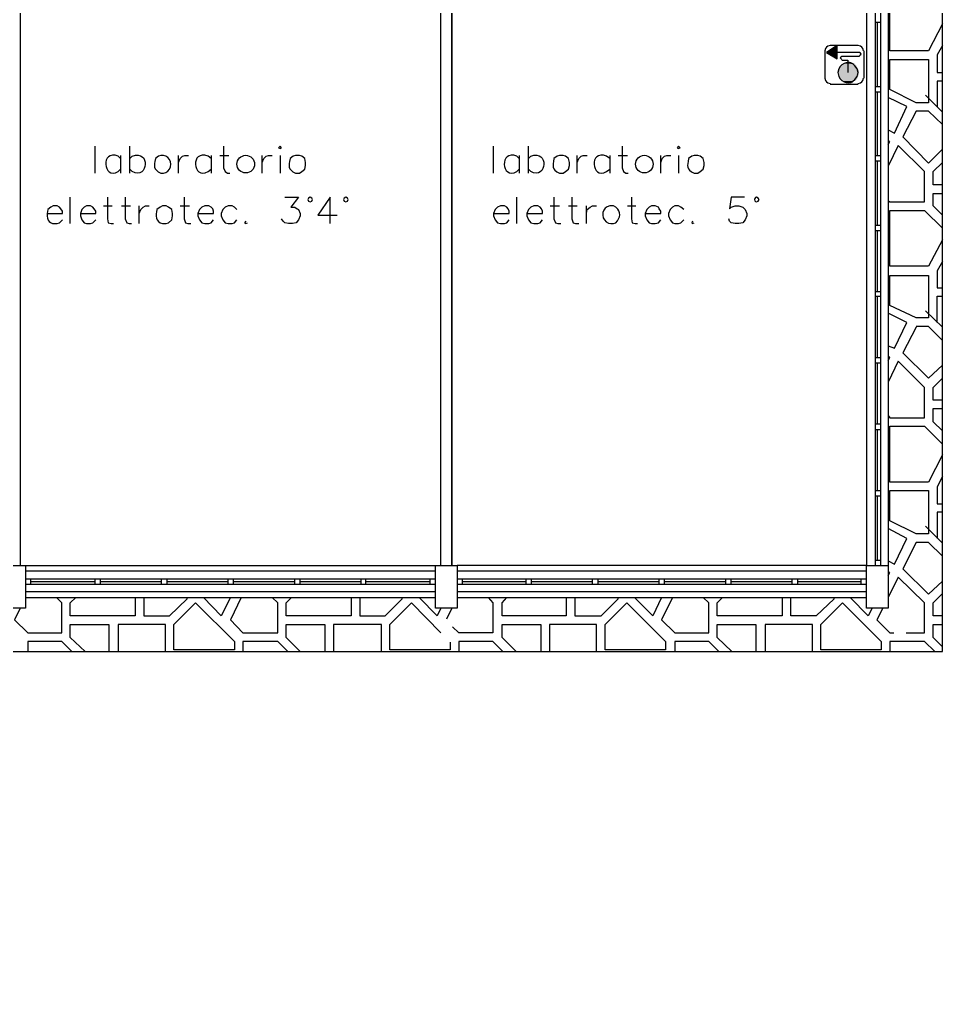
# Model space of a CAD drawing. Header units: millimetres. Extents: x 2592 to 5194, y 1172 to 2359.
# Drawn here: x 2599.987 to 2600.981, y 1175.291 to 1176.346 of the extents above; entities that cross this region are included whole.
import ezdxf

# ---------------------------------------------------------------- set-up
doc = ezdxf.new("R2010")
doc.units = ezdxf.units.MM
doc.layers.add('PDF _Geometria', color=7, linetype='Continuous')
doc.layers.add('PDF _Riempimenti solidi', color=3, linetype='Continuous')

msp = doc.modelspace()

# ---------------------------------------------------------------- linework, layer by layer
at = {"layer": 'PDF _Geometria', "color": 8, "lineweight": 25, "true_color": 0x808080}
for points in [[(2599.2278, 1174.6732), (2599.2861, 1174.6732), (2599.2861, 1175.2015), (2598.7811, 1175.2015), (2598.7811, 1175.6657), (2600.9811, 1175.6657), (2600.9811, 1176.8149), (2600.3194, 1176.8149)], [(2600.9811, 1176.3415), (2600.9661, 1176.3124), (2600.9244, 1176.3124), (2600.9244, 1176.3732), (2600.9619, 1176.3732), (2600.9811, 1176.354)], [(2600.9811, 1176.3182), (2600.9753, 1176.3082), (2600.9753, 1176.289), (2600.9811, 1176.289)], [(2600.9811, 1176.2799), (2600.9753, 1176.2799), (2600.9753, 1176.2524)], [(2600.9228, 1176.2274), (2600.9294, 1176.224), (2600.9428, 1176.2524), (2600.9228, 1176.2624)], [(2600.9811, 1176.2465), (2600.9628, 1176.2649)], [(2600.9811, 1176.2332), (2600.9661, 1176.2474), (2600.9528, 1176.2474), (2600.9386, 1176.2199), (2600.9661, 1176.1915), (2600.9811, 1176.2065)], [(2600.9228, 1176.2115), (2600.9244, 1176.2149), (2600.9228, 1176.2157)], [(2600.9228, 1176.1515), (2600.9244, 1176.1499), (2600.9619, 1176.1499), (2600.9619, 1176.1824), (2600.9336, 1176.2107), (2600.9228, 1176.1882)], [(2600.9811, 1176.1682), (2600.9711, 1176.1682), (2600.9711, 1176.1824), (2600.9811, 1176.1924)], [(2600.9811, 1176.1357), (2600.9711, 1176.1457), (2600.9711, 1176.159), (2600.9811, 1176.159)], [(2600.9811, 1176.109), (2600.9661, 1176.0807), (2600.9244, 1176.0807), (2600.9244, 1176.1407), (2600.9619, 1176.1407), (2600.9811, 1176.1215)], [(2600.9811, 1176.0857), (2600.9753, 1176.0757), (2600.9753, 1176.0574), (2600.9811, 1176.0574)], [(2600.9753, 1176.0199), (2600.9753, 1176.0482), (2600.9811, 1176.0482)], [(2600.9228, 1175.9949), (2600.9294, 1175.9924), (2600.9428, 1176.0199), (2600.9228, 1176.0299)], [(2600.9811, 1176.0149), (2600.9628, 1176.0324)], [(2600.9528, 1176.0149), (2600.9386, 1175.9874), (2600.9661, 1175.9599), (2600.9811, 1175.974)], [(2600.9811, 1176.0007), (2600.9661, 1176.0157), (2600.9528, 1176.0157)], [(2600.9228, 1175.979), (2600.9244, 1175.9824), (2600.9228, 1175.984)], [(2600.9228, 1175.9199), (2600.9244, 1175.9174), (2600.9619, 1175.9174), (2600.9619, 1175.9499), (2600.9336, 1175.9782), (2600.9228, 1175.9557)], [(2600.9811, 1175.9365), (2600.9711, 1175.9365), (2600.9711, 1175.9499), (2600.9811, 1175.9599)], [(2600.9811, 1175.9032), (2600.9711, 1175.9132), (2600.9711, 1175.9274), (2600.9811, 1175.9274)], [(2600.9811, 1175.8774), (2600.9661, 1175.8482), (2600.9244, 1175.8482), (2600.9244, 1175.9082), (2600.9619, 1175.9082), (2600.9811, 1175.889)], [(2600.9811, 1175.854), (2600.9753, 1175.8432), (2600.9753, 1175.8249), (2600.9811, 1175.8249)], [(2600.9811, 1175.8157), (2600.9753, 1175.8157), (2600.9753, 1175.7874)], [(2600.9228, 1175.7632), (2600.9294, 1175.7599), (2600.9428, 1175.7874), (2600.9228, 1175.7982)], [(2600.9811, 1175.7824), (2600.9628, 1175.8007)], [(2600.9811, 1175.7682), (2600.9661, 1175.7832), (2600.9528, 1175.7832), (2600.9386, 1175.7549), (2600.9661, 1175.7274), (2600.9811, 1175.7415)], [(2600.9228, 1175.7474), (2600.9244, 1175.7507), (2600.9228, 1175.7515)], [(2600.9419, 1175.6857), (2600.9619, 1175.6857), (2600.9619, 1175.7182), (2600.9336, 1175.7457), (2600.9228, 1175.724)], [(2599.9878, 1175.7124), (2599.9819, 1175.6999), (2599.9961, 1175.6857), (2600.0328, 1175.6857), (2600.0328, 1175.7182), (2600.0269, 1175.724)], [(2600.1119, 1175.724), (2600.1119, 1175.704), (2600.0419, 1175.704), (2600.0419, 1175.7182), (2600.0478, 1175.724)], [(2600.1211, 1175.724), (2600.1211, 1175.704), (2600.1486, 1175.704), (2600.1678, 1175.7224), (2600.1678, 1175.724)], [(2600.2144, 1175.724), (2600.2044, 1175.704), (2600.1853, 1175.724)], [(2600.2261, 1175.724), (2600.2144, 1175.6999), (2600.2278, 1175.6857), (2600.2653, 1175.6857), (2600.2653, 1175.7182), (2600.2594, 1175.724)], [(2600.3444, 1175.724), (2600.3444, 1175.704), (2600.2744, 1175.704), (2600.2744, 1175.7182), (2600.2803, 1175.724)], [(2600.3536, 1175.724), (2600.3536, 1175.704), (2600.3811, 1175.704), (2600.3994, 1175.7224), (2600.3994, 1175.724)], [(2600.4411, 1175.7124), (2600.4369, 1175.704), (2600.4178, 1175.724)], [(2600.4919, 1175.724), (2600.4969, 1175.7182), (2600.4969, 1175.6857), (2600.4603, 1175.6857), (2600.4536, 1175.6924)], [(2600.5761, 1175.724), (2600.5761, 1175.704), (2600.5069, 1175.704), (2600.5069, 1175.7182), (2600.5119, 1175.724)], [(2600.5853, 1175.724), (2600.5853, 1175.704), (2600.6136, 1175.704), (2600.6319, 1175.7224)], [(2600.6786, 1175.724), (2600.6694, 1175.704), (2600.6494, 1175.724)], [(2600.6903, 1175.724), (2600.6786, 1175.6999), (2600.6928, 1175.6857), (2600.7294, 1175.6857), (2600.7294, 1175.7182), (2600.7236, 1175.724)], [(2600.8086, 1175.724), (2600.8086, 1175.704), (2600.7386, 1175.704), (2600.7386, 1175.7182), (2600.7444, 1175.724)], [(2600.8644, 1175.7224), (2600.8453, 1175.704), (2600.8178, 1175.704), (2600.8178, 1175.724)], [(2600.9053, 1175.7124), (2600.9011, 1175.704), (2600.8819, 1175.724)], [(2600.9811, 1175.704), (2600.9711, 1175.704), (2600.9711, 1175.7182), (2600.9811, 1175.7282)], [(2600.4511, 1175.6757), (2600.4511, 1175.6674), (2600.3861, 1175.6674), (2600.3861, 1175.6949), (2600.4094, 1175.7182), (2600.4411, 1175.6857)], [(2600.4528, 1175.7124), (2600.4469, 1175.7007)], [(2600.9169, 1175.7124), (2600.9103, 1175.6999), (2600.9244, 1175.6857), (2600.9286, 1175.6857)], [(2600.0578, 1175.6657), (2600.0419, 1175.6807), (2600.0419, 1175.6949), (2600.0836, 1175.6949), (2600.0836, 1175.6657)], [(2600.1444, 1175.6657), (2600.1444, 1175.6949), (2600.0936, 1175.6949), (2600.0936, 1175.6657)], [(2600.2894, 1175.6657), (2600.2744, 1175.6807), (2600.2744, 1175.6949), (2600.3161, 1175.6949), (2600.3161, 1175.6657)], [(2600.3769, 1175.6657), (2600.3769, 1175.6949), (2600.3253, 1175.6949), (2600.3253, 1175.6657)], [(2600.5219, 1175.6657), (2600.5069, 1175.6807), (2600.5069, 1175.6949), (2600.5486, 1175.6949), (2600.5486, 1175.6657)], [(2600.6086, 1175.6657), (2600.6086, 1175.6949), (2600.5578, 1175.6949), (2600.5578, 1175.6657)], [(2600.7544, 1175.6657), (2600.7386, 1175.6807), (2600.7386, 1175.6949), (2600.7803, 1175.6949), (2600.7803, 1175.6657)], [(2600.8411, 1175.6657), (2600.8411, 1175.6949), (2600.7903, 1175.6949), (2600.7903, 1175.6657)], [(2600.9811, 1175.6707), (2600.9711, 1175.6807), (2600.9711, 1175.6949), (2600.9811, 1175.6949)], [(2600.0436, 1175.6657), (2600.0328, 1175.6765), (2599.9961, 1175.6765), (2599.9961, 1175.6657)], [(2600.2761, 1175.6657), (2600.2653, 1175.6765), (2600.2278, 1175.6765), (2600.2278, 1175.6657)], [(2600.5078, 1175.6657), (2600.4969, 1175.6765), (2600.4603, 1175.6765), (2600.4603, 1175.6657)], [(2600.7403, 1175.6657), (2600.7294, 1175.6765), (2600.6928, 1175.6765), (2600.6928, 1175.6657)], [(2600.9728, 1175.6657), (2600.9619, 1175.6765), (2600.9244, 1175.6765), (2600.9244, 1175.6657)]]:
    msp.add_lwpolyline(points, dxfattribs=at)
at = {"layer": 'PDF _Geometria', "lineweight": 25}
for points in [[(2600.9228, 1176.7224), (2600.8994, 1176.7224), (2600.8994, 1176.7682), (2600.9228, 1176.7682), (2600.9228, 1176.7224), (2600.9228, 1175.7582)], [(2600.5511, 1176.7224), (2600.8994, 1176.7224), (2600.8994, 1175.7582), (2600.4586, 1175.7582)], [(2599.9769, 1175.7582), (2599.9769, 1176.5074), (2599.9369, 1176.529), (2599.9403, 1176.534), (2599.9453, 1176.5315), (2599.9769, 1176.589), (2600.2844, 1176.589), (2600.3478, 1176.5157), (2600.3594, 1176.5157), (2600.3594, 1176.5099), (2600.3453, 1176.5099), (2600.2869, 1176.5774), (2599.9878, 1176.5774), (2599.9878, 1175.7582)], [(2600.4411, 1175.7582), (2600.4411, 1176.5099), (2600.4294, 1176.5099), (2600.4294, 1176.5157), (2600.4411, 1176.5157), (2600.4411, 1176.589), (2600.4528, 1176.589), (2600.4528, 1176.5157), (2600.4644, 1176.5157), (2600.4644, 1176.5099), (2600.4528, 1176.5099), (2600.4528, 1175.7582), (2600.4528, 1176.5099)], [(2600.0686, 1176.1807), (2600.0686, 1176.2099)], [(2600.1061, 1176.1807), (2600.1061, 1176.2099)], [(2600.2069, 1176.2099), (2600.2069, 1176.1865), (2600.2086, 1176.1824), (2600.2111, 1176.1807), (2600.2136, 1176.1807)], [(2600.4978, 1176.1807), (2600.4978, 1176.2099)], [(2600.5353, 1176.1807), (2600.5353, 1176.2099)], [(2600.6361, 1176.2099), (2600.6361, 1176.1865), (2600.6378, 1176.1824), (2600.6403, 1176.1807), (2600.6428, 1176.1807)], [(2600.0961, 1176.1965), (2600.0936, 1176.199)], [(2600.0961, 1176.1999), (2600.0961, 1176.1807)], [(2600.1061, 1176.1965), (2600.1086, 1176.199)], [(2600.1586, 1176.1807), (2600.1586, 1176.1999)], [(2600.1586, 1176.1924), (2600.1603, 1176.1965), (2600.1628, 1176.199), (2600.1653, 1176.1999), (2600.1694, 1176.1999)], [(2600.1936, 1176.1965), (2600.1903, 1176.199)], [(2600.1936, 1176.1999), (2600.1936, 1176.1807)], [(2600.2028, 1176.1999), (2600.2128, 1176.1999)], [(2600.2486, 1176.1807), (2600.2486, 1176.1999)], [(2600.2486, 1176.1924), (2600.2503, 1176.1965), (2600.2528, 1176.199), (2600.2553, 1176.1999), (2600.2594, 1176.1999)], [(2600.2678, 1176.1999), (2600.2678, 1176.1807)], [(2600.2844, 1176.1807), (2600.2886, 1176.1807), (2600.2911, 1176.1824), (2600.2944, 1176.1849), (2600.2953, 1176.189), (2600.2953, 1176.1924), (2600.2944, 1176.1965), (2600.2911, 1176.199), (2600.2886, 1176.1999), (2600.2844, 1176.1999), (2600.2819, 1176.199), (2600.2786, 1176.1965)], [(2600.5253, 1176.1965), (2600.5228, 1176.199)], [(2600.5253, 1176.1999), (2600.5253, 1176.1807)], [(2600.5353, 1176.1965), (2600.5378, 1176.199)], [(2600.5686, 1176.1807), (2600.5728, 1176.1807), (2600.5753, 1176.1824), (2600.5786, 1176.1849), (2600.5794, 1176.189), (2600.5794, 1176.1924), (2600.5786, 1176.1965), (2600.5753, 1176.199), (2600.5728, 1176.1999), (2600.5686, 1176.1999), (2600.5661, 1176.199), (2600.5628, 1176.1965)], [(2600.5878, 1176.1807), (2600.5878, 1176.1999)], [(2600.5878, 1176.1924), (2600.5894, 1176.1965), (2600.5919, 1176.199), (2600.5944, 1176.1999), (2600.5986, 1176.1999)], [(2600.6228, 1176.1965), (2600.6194, 1176.199)], [(2600.6228, 1176.1999), (2600.6228, 1176.1807)], [(2600.6319, 1176.1999), (2600.6419, 1176.1999)], [(2600.6778, 1176.1807), (2600.6778, 1176.1999)], [(2600.6778, 1176.1924), (2600.6794, 1176.1965), (2600.6819, 1176.199), (2600.6844, 1176.1999), (2600.6886, 1176.1999)], [(2600.6969, 1176.1999), (2600.6969, 1176.1807)], [(2600.7136, 1176.1807), (2600.7178, 1176.1807), (2600.7203, 1176.1824), (2600.7236, 1176.1849), (2600.7244, 1176.189), (2600.7244, 1176.1924), (2600.7236, 1176.1965), (2600.7203, 1176.199), (2600.7178, 1176.1999), (2600.7136, 1176.1999), (2600.7111, 1176.199), (2600.7078, 1176.1965)], [(2600.0936, 1176.1824), (2600.0961, 1176.1849)], [(2600.1086, 1176.1824), (2600.1061, 1176.1849)], [(2600.1903, 1176.1824), (2600.1936, 1176.1849)], [(2600.5228, 1176.1824), (2600.5253, 1176.1849)], [(2600.5378, 1176.1824), (2600.5353, 1176.1849)], [(2600.6194, 1176.1824), (2600.6228, 1176.1849)], [(2600.0419, 1176.1265), (2600.0419, 1176.1549)], [(2600.0528, 1176.1374), (2600.0694, 1176.1374), (2600.0694, 1176.1399), (2600.0678, 1176.1424), (2600.0661, 1176.144), (2600.0636, 1176.1457), (2600.0594, 1176.1457), (2600.0569, 1176.144), (2600.0544, 1176.1415), (2600.0528, 1176.1374), (2600.0528, 1176.1349), (2600.0544, 1176.1307), (2600.0569, 1176.1274), (2600.0594, 1176.1265), (2600.0636, 1176.1265), (2600.0661, 1176.1274), (2600.0694, 1176.1307)], [(2600.0778, 1176.1457), (2600.0869, 1176.1457)], [(2600.0819, 1176.1549), (2600.0819, 1176.1315), (2600.0828, 1176.1274), (2600.0861, 1176.1265), (2600.0886, 1176.1265)], [(2600.0969, 1176.1457), (2600.1069, 1176.1457)], [(2600.1011, 1176.1549), (2600.1011, 1176.1315), (2600.1028, 1176.1274), (2600.1053, 1176.1265), (2600.1078, 1176.1265)], [(2600.1161, 1176.1265), (2600.1161, 1176.1457)], [(2600.1161, 1176.1374), (2600.1178, 1176.1415), (2600.1203, 1176.144), (2600.1228, 1176.1457), (2600.1269, 1176.1457)], [(2600.1411, 1176.1265), (2600.1453, 1176.1265), (2600.1478, 1176.1274), (2600.1511, 1176.1307), (2600.1519, 1176.1349), (2600.1519, 1176.1374), (2600.1511, 1176.1415), (2600.1478, 1176.144), (2600.1453, 1176.1457), (2600.1411, 1176.1457), (2600.1386, 1176.144), (2600.1353, 1176.1415)], [(2600.1603, 1176.1457), (2600.1703, 1176.1457)], [(2600.1644, 1176.1549), (2600.1644, 1176.1315), (2600.1661, 1176.1274), (2600.1686, 1176.1265), (2600.1719, 1176.1265)], [(2600.1794, 1176.1374), (2600.1961, 1176.1374), (2600.1961, 1176.1399), (2600.1953, 1176.1424), (2600.1936, 1176.144), (2600.1911, 1176.1457), (2600.1869, 1176.1457), (2600.1836, 1176.144), (2600.1811, 1176.1415), (2600.1794, 1176.1374), (2600.1794, 1176.1349), (2600.1811, 1176.1307), (2600.1836, 1176.1274), (2600.1869, 1176.1265), (2600.1911, 1176.1265), (2600.1936, 1176.1274), (2600.1961, 1176.1307)], [(2600.2211, 1176.1415), (2600.2186, 1176.144), (2600.2161, 1176.1457), (2600.2119, 1176.1457), (2600.2086, 1176.144), (2600.2061, 1176.1415), (2600.2044, 1176.1374), (2600.2044, 1176.1349), (2600.2061, 1176.1307), (2600.2086, 1176.1274), (2600.2119, 1176.1265), (2600.2161, 1176.1265), (2600.2186, 1176.1274), (2600.2211, 1176.1307)], [(2600.2728, 1176.1549), (2600.2878, 1176.1549), (2600.2794, 1176.144), (2600.2836, 1176.144), (2600.2861, 1176.1424), (2600.2878, 1176.1415), (2600.2894, 1176.1374), (2600.2894, 1176.1349), (2600.2878, 1176.1307), (2600.2853, 1176.1274), (2600.2811, 1176.1265), (2600.2769, 1176.1265), (2600.2728, 1176.1274), (2600.2711, 1176.129), (2600.2694, 1176.1315)], [(2600.3219, 1176.1265), (2600.3219, 1176.1549), (2600.3086, 1176.1357), (2600.3294, 1176.1357)], [(2600.4978, 1176.1374), (2600.5144, 1176.1374), (2600.5144, 1176.1399), (2600.5136, 1176.1424), (2600.5119, 1176.144), (2600.5094, 1176.1457), (2600.5053, 1176.1457), (2600.5019, 1176.144), (2600.4994, 1176.1415), (2600.4978, 1176.1374), (2600.4978, 1176.1349), (2600.4994, 1176.1307), (2600.5019, 1176.1274), (2600.5053, 1176.1265), (2600.5094, 1176.1265), (2600.5119, 1176.1274), (2600.5144, 1176.1307)], [(2600.5228, 1176.1265), (2600.5228, 1176.1549)], [(2600.5336, 1176.1374), (2600.5503, 1176.1374), (2600.5503, 1176.1399), (2600.5494, 1176.1424), (2600.5478, 1176.144), (2600.5453, 1176.1457), (2600.5411, 1176.1457), (2600.5378, 1176.144), (2600.5353, 1176.1415), (2600.5336, 1176.1374), (2600.5336, 1176.1349), (2600.5353, 1176.1307), (2600.5378, 1176.1274), (2600.5411, 1176.1265), (2600.5453, 1176.1265), (2600.5478, 1176.1274), (2600.5503, 1176.1307)], [(2600.5586, 1176.1457), (2600.5686, 1176.1457)], [(2600.5628, 1176.1549), (2600.5628, 1176.1315), (2600.5644, 1176.1274), (2600.5669, 1176.1265), (2600.5703, 1176.1265)], [(2600.5786, 1176.1457), (2600.5878, 1176.1457)], [(2600.5819, 1176.1549), (2600.5819, 1176.1315), (2600.5836, 1176.1274), (2600.5861, 1176.1265), (2600.5894, 1176.1265)], [(2600.5978, 1176.1265), (2600.5978, 1176.1457)], [(2600.5978, 1176.1374), (2600.5986, 1176.1415), (2600.6019, 1176.144), (2600.6044, 1176.1457), (2600.6086, 1176.1457)], [(2600.6419, 1176.1457), (2600.6511, 1176.1457)], [(2600.6461, 1176.1549), (2600.6461, 1176.1315), (2600.6469, 1176.1274), (2600.6503, 1176.1265), (2600.6528, 1176.1265)], [(2600.6611, 1176.1374), (2600.6778, 1176.1374), (2600.6778, 1176.1399), (2600.6761, 1176.1424), (2600.6753, 1176.144), (2600.6719, 1176.1457), (2600.6678, 1176.1457), (2600.6653, 1176.144), (2600.6628, 1176.1415), (2600.6611, 1176.1374), (2600.6611, 1176.1349), (2600.6628, 1176.1307), (2600.6653, 1176.1274), (2600.6678, 1176.1265), (2600.6719, 1176.1265), (2600.6753, 1176.1274), (2600.6778, 1176.1307)], [(2600.7028, 1176.1415), (2600.6994, 1176.144), (2600.6969, 1176.1457), (2600.6928, 1176.1457), (2600.6903, 1176.144), (2600.6878, 1176.1415), (2600.6861, 1176.1374), (2600.6861, 1176.1349), (2600.6878, 1176.1307), (2600.6903, 1176.1274), (2600.6928, 1176.1265), (2600.6969, 1176.1265), (2600.6994, 1176.1274), (2600.7028, 1176.1307)], [(2600.7678, 1176.1549), (2600.7536, 1176.1549), (2600.7519, 1176.1424), (2600.7536, 1176.144), (2600.7578, 1176.1457), (2600.7619, 1176.1457), (2600.7661, 1176.144), (2600.7686, 1176.1415), (2600.7703, 1176.1374), (2600.7703, 1176.1349), (2600.7686, 1176.1307), (2600.7661, 1176.1274), (2600.7619, 1176.1265), (2600.7578, 1176.1265), (2600.7536, 1176.1274), (2600.7519, 1176.129), (2600.7511, 1176.1315)], [(2600.7828, 1176.1507), (2600.7836, 1176.1524), (2600.7828, 1176.154)], [(2600.0278, 1176.1265), (2600.0303, 1176.1274), (2600.0336, 1176.1307)], [(2600.2311, 1176.129), (2600.2294, 1176.1274), (2600.2311, 1176.1265), (2600.2328, 1176.1274)], [(2600.7119, 1176.129), (2600.7111, 1176.1274), (2600.7119, 1176.1265), (2600.7136, 1176.1274)], [(2599.9936, 1175.7582), (2600.4353, 1175.7582)], [(2600.4353, 1175.7524), (2599.9936, 1175.7524)], [(2600.8994, 1175.7524), (2600.4586, 1175.7524)], [(2600.4353, 1175.7299), (2599.9936, 1175.7299)], [(2599.9936, 1175.724), (2600.4353, 1175.724)], [(2600.8994, 1175.7299), (2600.4586, 1175.7299)], [(2600.4586, 1175.724), (2600.8994, 1175.724)], [(2600.6319, 1175.7224), (2600.6319, 1175.724)], [(2600.8644, 1175.7224), (2600.8644, 1175.724)]]:
    msp.add_lwpolyline(points, dxfattribs=at)
at = {"layer": 'PDF _Geometria', "color": 4, "lineweight": 25}
for points in [[(2600.9086, 1176.7224), (2600.9086, 1175.7582)], [(2600.9144, 1176.7224), (2600.9144, 1175.7582)], [(2600.9086, 1176.3432), (2600.9144, 1176.3432)], [(2600.9111, 1176.274), (2600.9111, 1176.3432)], [(2600.9086, 1176.274), (2600.9144, 1176.274)], [(2600.9086, 1176.2682), (2600.9144, 1176.2682)], [(2600.9111, 1176.1999), (2600.9111, 1176.2682)], [(2600.9086, 1176.1999), (2600.9144, 1176.1999)], [(2600.9086, 1176.194), (2600.9144, 1176.194)], [(2600.9111, 1176.1249), (2600.9111, 1176.194)], [(2600.9086, 1176.1249), (2600.9144, 1176.1249)], [(2600.9086, 1176.119), (2600.9144, 1176.119)], [(2600.9111, 1176.0532), (2600.9111, 1176.119)], [(2600.9086, 1176.0532), (2600.9144, 1176.0532)], [(2600.9086, 1176.0482), (2600.9144, 1176.0482)], [(2600.9111, 1175.9824), (2600.9111, 1176.0482)], [(2600.9086, 1175.9824), (2600.9144, 1175.9824)], [(2600.9086, 1175.9765), (2600.9144, 1175.9765)], [(2600.9111, 1175.9107), (2600.9111, 1175.9765)], [(2600.9086, 1175.9107), (2600.9144, 1175.9107)], [(2600.9086, 1175.9049), (2600.9144, 1175.9049)], [(2600.9111, 1175.839), (2600.9111, 1175.9049)], [(2600.9086, 1175.839), (2600.9144, 1175.839)], [(2600.9086, 1175.8332), (2600.9144, 1175.8332)], [(2600.9111, 1175.764), (2600.9111, 1175.8332)], [(2600.9086, 1175.764), (2600.9144, 1175.764)], [(2599.9936, 1175.744), (2600.4353, 1175.744)], [(2599.9936, 1175.7382), (2600.4353, 1175.7382)], [(2599.9994, 1175.7382), (2599.9994, 1175.744)], [(2600.0686, 1175.7407), (2599.9994, 1175.7407)], [(2600.0686, 1175.7382), (2600.0686, 1175.744)], [(2600.0744, 1175.7382), (2600.0744, 1175.744)], [(2600.1403, 1175.7407), (2600.0744, 1175.7407)], [(2600.1403, 1175.7382), (2600.1403, 1175.744)], [(2600.1461, 1175.7382), (2600.1461, 1175.744)], [(2600.2119, 1175.7407), (2600.1461, 1175.7407)], [(2600.2119, 1175.7382), (2600.2119, 1175.744)], [(2600.2178, 1175.7382), (2600.2178, 1175.744)], [(2600.2836, 1175.7407), (2600.2178, 1175.7407)], [(2600.2836, 1175.7382), (2600.2836, 1175.744)], [(2600.2894, 1175.7382), (2600.2894, 1175.744)], [(2600.3553, 1175.7407), (2600.2894, 1175.7407)], [(2600.3553, 1175.7382), (2600.3553, 1175.744)], [(2600.3603, 1175.7382), (2600.3603, 1175.744)], [(2600.4294, 1175.7407), (2600.3603, 1175.7407)], [(2600.4294, 1175.7382), (2600.4294, 1175.744)], [(2600.4586, 1175.744), (2600.8994, 1175.744)], [(2600.4586, 1175.7382), (2600.8994, 1175.7382)], [(2600.4644, 1175.7382), (2600.4644, 1175.744)], [(2600.5328, 1175.7407), (2600.4644, 1175.7407)], [(2600.5328, 1175.7382), (2600.5328, 1175.744)], [(2600.5386, 1175.7382), (2600.5386, 1175.744)], [(2600.6044, 1175.7407), (2600.5386, 1175.7407)], [(2600.6044, 1175.7382), (2600.6044, 1175.744)], [(2600.6103, 1175.7382), (2600.6103, 1175.744)], [(2600.6761, 1175.7407), (2600.6103, 1175.7407)], [(2600.6761, 1175.7382), (2600.6761, 1175.744)], [(2600.6819, 1175.7382), (2600.6819, 1175.744)], [(2600.7478, 1175.7407), (2600.6819, 1175.7407)], [(2600.7478, 1175.7382), (2600.7478, 1175.744)], [(2600.7536, 1175.7382), (2600.7536, 1175.744)], [(2600.8194, 1175.7407), (2600.7536, 1175.7407)], [(2600.8194, 1175.7382), (2600.8194, 1175.744)], [(2600.8253, 1175.7382), (2600.8253, 1175.744)], [(2600.8936, 1175.7407), (2600.8253, 1175.7407)], [(2600.8936, 1175.7382), (2600.8936, 1175.744)]]:
    msp.add_lwpolyline(points, dxfattribs=at)
at = {"layer": 'PDF _Geometria', "color": 1, "lineweight": 25}
for points in [[(2600.8961, 1176.3124), (2600.8953, 1176.3149), (2600.8944, 1176.3165), (2600.8928, 1176.3174), (2600.8903, 1176.3182), (2600.8603, 1176.3182), (2600.8578, 1176.3174), (2600.8561, 1176.3165), (2600.8553, 1176.3149), (2600.8544, 1176.3124), (2600.8544, 1176.2832), (2600.8553, 1176.2807), (2600.8561, 1176.279), (2600.8578, 1176.2782), (2600.8603, 1176.2774)], [(2600.8919, 1176.3074), (2600.8936, 1176.309), (2600.8928, 1176.3099), (2600.8919, 1176.3107), (2600.8561, 1176.3107)], [(2600.8919, 1176.3065), (2600.8728, 1176.3065), (2600.8711, 1176.3049), (2600.8728, 1176.3032)], [(2600.8969, 1176.2832), (2600.8969, 1176.3124)], [(2600.8728, 1176.3024), (2600.8794, 1176.3024), (2600.8794, 1176.289)], [(2600.8869, 1176.2815), (2600.8894, 1176.2849), (2600.8903, 1176.289), (2600.8894, 1176.2932), (2600.8869, 1176.2965)], [(2600.8694, 1176.2932), (2600.8686, 1176.289), (2600.8694, 1176.2849)], [(2600.8903, 1176.2774), (2600.8928, 1176.2782), (2600.8944, 1176.279), (2600.8953, 1176.2807), (2600.8961, 1176.2832)], [(2600.8603, 1176.2765), (2600.8903, 1176.2765)]]:
    msp.add_lwpolyline(points, dxfattribs=at)
msp.add_lwpolyline([(2600.8561, 1176.3107), (2600.8678, 1176.304), (2600.8678, 1176.3182)], close=True, dxfattribs=at)
at = {"layer": 'PDF _Geometria', "color": 8, "lineweight": 25, "true_color": 0x808080}
for points in [[(2600.9244, 1176.3032), (2600.9661, 1176.3032), (2600.9661, 1176.2565), (2600.9528, 1176.2565), (2600.9244, 1176.2707)], [(2600.9244, 1176.0707), (2600.9661, 1176.0707), (2600.9661, 1176.0249), (2600.9528, 1176.0249), (2600.9244, 1176.0382)], [(2600.9244, 1175.839), (2600.9661, 1175.839), (2600.9661, 1175.7924), (2600.9528, 1175.7924), (2600.9244, 1175.8065)], [(2600.2186, 1175.6765), (2600.2186, 1175.6674), (2600.1536, 1175.6674), (2600.1536, 1175.6949), (2600.1769, 1175.7182)], [(2600.6178, 1175.6949), (2600.6411, 1175.7182), (2600.6828, 1175.6765), (2600.6828, 1175.6674), (2600.6178, 1175.6674)], [(2600.8503, 1175.6949), (2600.8736, 1175.7182), (2600.9153, 1175.6765), (2600.9153, 1175.6674), (2600.8503, 1175.6674)]]:
    msp.add_lwpolyline(points, close=True, dxfattribs=at)
at = {"layer": 'PDF _Geometria', "lineweight": 25}
for points in [[(2600.2661, 1176.2082), (2600.2678, 1176.2074), (2600.2694, 1176.2082), (2600.2678, 1176.2099)], [(2600.6953, 1176.2082), (2600.6969, 1176.2074), (2600.6986, 1176.2082), (2600.6969, 1176.2099)], [(2600.0169, 1176.1374), (2600.0336, 1176.1374), (2600.0336, 1176.1399), (2600.0319, 1176.1424), (2600.0303, 1176.144), (2600.0278, 1176.1457), (2600.0236, 1176.1457), (2600.0211, 1176.144), (2600.0178, 1176.1415)], [(2600.3028, 1176.1524), (2600.3019, 1176.154), (2600.3003, 1176.1549), (2600.2986, 1176.154), (2600.2978, 1176.1524), (2600.2986, 1176.1507), (2600.3003, 1176.1499), (2600.3019, 1176.1507)], [(2600.3411, 1176.1524), (2600.3403, 1176.154), (2600.3386, 1176.1549), (2600.3369, 1176.154), (2600.3361, 1176.1524), (2600.3369, 1176.1507), (2600.3386, 1176.1499), (2600.3403, 1176.1507)], [(2599.9936, 1175.7124), (2599.9711, 1175.7124), (2599.9711, 1175.7582), (2599.9936, 1175.7582)], [(2600.4586, 1175.7124), (2600.4353, 1175.7124), (2600.4353, 1175.7582), (2600.4586, 1175.7582)], [(2600.9228, 1175.7124), (2600.8994, 1175.7124), (2600.8994, 1175.7582), (2600.9228, 1175.7582)]]:
    msp.add_lwpolyline(points, close=True, dxfattribs=at)
for points in [[(2600.1394, 1176.1807, 1.138906), (2600.1394, 1176.1999), (2600.1369, 1176.199), (2600.1336, 1176.1965)], [(2600.6294, 1176.144), (2600.6269, 1176.1457), (2600.6228, 1176.1457, 1.126285), (2600.6294, 1176.1274)]]:
    msp.add_lwpolyline(points, format="xyb", dxfattribs=at)
for centre in [(2600.2309, 1176.1905), (2600.6601, 1176.1905)]:
    msp.add_circle(centre, 0.00948, dxfattribs=at)
at = {"layer": 'PDF _Geometria', "color": 1, "lineweight": 25}
for points in [[(2600.8869, 1176.2965), (2600.8813, 1176.3024), (2600.8732, 1176.3002), (2600.8694, 1176.2932)], [(2600.8694, 1176.2849), (2600.8732, 1176.2779), (2600.8813, 1176.2756), (2600.8869, 1176.2815)]]:
    msp.add_open_spline(points, degree=3, dxfattribs=at)
at = {"layer": 'PDF _Geometria', "lineweight": 25}
for points in [[(2600.0936, 1176.199), (2600.0743, 1176.2069), (2600.0769, 1176.1732), (2600.0936, 1176.1824)], [(2600.1086, 1176.199), (2600.1285, 1176.2069), (2600.1262, 1176.1731), (2600.1086, 1176.1824)], [(2600.1903, 1176.199), (2600.171, 1176.2069), (2600.1735, 1176.1732), (2600.1903, 1176.1824)], [(2600.5228, 1176.199), (2600.5035, 1176.2069), (2600.506, 1176.1732), (2600.5228, 1176.1824)], [(2600.5378, 1176.199), (2600.5577, 1176.2069), (2600.5553, 1176.1731), (2600.5378, 1176.1824)], [(2600.6194, 1176.199), (2600.6002, 1176.2069), (2600.6027, 1176.1732), (2600.6194, 1176.1824)], [(2600.1336, 1176.1965), (2600.1322, 1176.1878), (2600.1308, 1176.1853), (2600.1394, 1176.1807)], [(2600.2786, 1176.1965), (2600.2772, 1176.1878), (2600.2758, 1176.1853), (2600.2844, 1176.1807)], [(2600.5628, 1176.1965), (2600.5614, 1176.1878), (2600.56, 1176.1853), (2600.5686, 1176.1807)], [(2600.7078, 1176.1965), (2600.7064, 1176.1878), (2600.705, 1176.1853), (2600.7136, 1176.1807)], [(2600.7828, 1176.154), (2600.7775, 1176.1577), (2600.7775, 1176.147), (2600.7828, 1176.1507)], [(2600.0169, 1176.1374), (2600.0163, 1176.1294), (2600.02, 1176.1257), (2600.0278, 1176.1265)], [(2600.1353, 1176.1415), (2600.1337, 1176.1358), (2600.1335, 1176.1279), (2600.1411, 1176.1265)], [(2600.6294, 1176.1274), (2600.6344, 1176.1328), (2600.6358, 1176.139), (2600.6294, 1176.144)]]:
    msp.add_open_spline(points, degree=3, dxfattribs=at)
at = {"layer": 'PDF _Riempimenti solidi', "color": 1, "lineweight": 25, "transparency": 33554559}
for points in [[(2600.8678, 1176.3182), (2600.8678, 1176.3107), (2600.8561, 1176.3107)], [(2600.8561, 1176.3107), (2600.8678, 1176.3107), (2600.8678, 1176.304)], [(2600.8703, 1176.2949), (2600.8903, 1176.2932), (2600.8694, 1176.2932)], [(2600.8711, 1176.2965), (2600.8894, 1176.2949), (2600.8703, 1176.2949)], [(2600.8703, 1176.2949), (2600.8894, 1176.2949), (2600.8903, 1176.2932)], [(2600.8728, 1176.2982), (2600.8886, 1176.2965), (2600.8711, 1176.2965)], [(2600.8711, 1176.2965), (2600.8886, 1176.2965), (2600.8894, 1176.2949)], [(2600.8744, 1176.299), (2600.8869, 1176.2982), (2600.8728, 1176.2982)], [(2600.8728, 1176.2982), (2600.8869, 1176.2982), (2600.8886, 1176.2965)], [(2600.8769, 1176.2999), (2600.8853, 1176.299), (2600.8744, 1176.299)], [(2600.8744, 1176.299), (2600.8853, 1176.299), (2600.8869, 1176.2982)], [(2600.8786, 1176.3007), (2600.8828, 1176.2999), (2600.8769, 1176.2999)], [(2600.8769, 1176.2999), (2600.8828, 1176.2999), (2600.8853, 1176.299)], [(2600.8786, 1176.3007), (2600.8811, 1176.3007), (2600.8828, 1176.2999)], [(2600.8694, 1176.2932), (2600.8911, 1176.2915), (2600.8686, 1176.2915)], [(2600.8686, 1176.2915), (2600.8911, 1176.289), (2600.8686, 1176.289)], [(2600.8686, 1176.2915), (2600.8911, 1176.2915), (2600.8911, 1176.289)], [(2600.8686, 1176.289), (2600.8911, 1176.2865), (2600.8686, 1176.2865)], [(2600.8686, 1176.289), (2600.8911, 1176.289), (2600.8911, 1176.2865)], [(2600.8686, 1176.2865), (2600.8903, 1176.2849), (2600.8694, 1176.2849)], [(2600.8686, 1176.2865), (2600.8911, 1176.2865), (2600.8903, 1176.2849)], [(2600.8694, 1176.2932), (2600.8903, 1176.2932), (2600.8911, 1176.2915)], [(2600.8694, 1176.2849), (2600.8894, 1176.2824), (2600.8703, 1176.2824)], [(2600.8694, 1176.2849), (2600.8903, 1176.2849), (2600.8894, 1176.2824)], [(2600.8703, 1176.2824), (2600.8878, 1176.2807), (2600.8719, 1176.2807)], [(2600.8703, 1176.2824), (2600.8894, 1176.2824), (2600.8878, 1176.2807)], [(2600.8719, 1176.2807), (2600.8861, 1176.2799), (2600.8736, 1176.2799)], [(2600.8719, 1176.2807), (2600.8878, 1176.2807), (2600.8861, 1176.2799)], [(2600.8736, 1176.2799), (2600.8844, 1176.2782), (2600.8753, 1176.2782)], [(2600.8736, 1176.2799), (2600.8861, 1176.2799), (2600.8844, 1176.2782)], [(2600.8778, 1176.2782), (2600.8819, 1176.2782), (2600.8794, 1176.2774)]]:
    msp.add_solid(points, dxfattribs=at)

doc.saveas('drawing.dxf')
